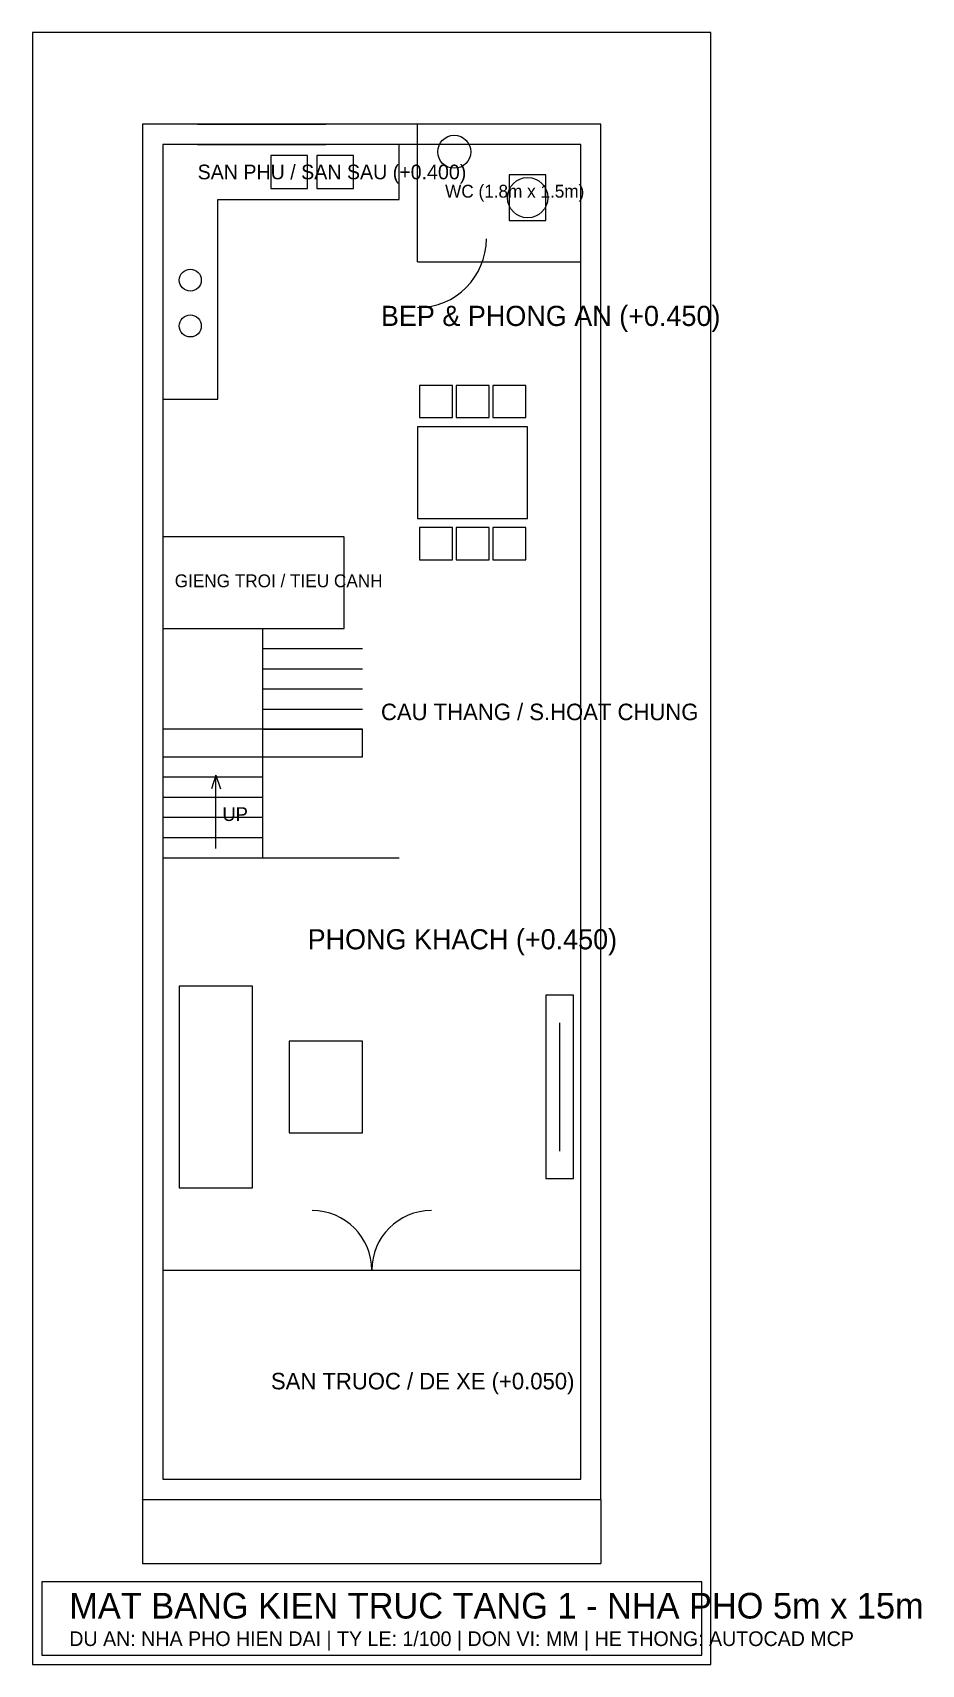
# Model space of a CAD drawing. Header units: metres. Extents: x -1200 to 8496, y -1800 to 16000.
import ezdxf

# ---------------------------------------------------------------- set-up
doc = ezdxf.new("R2010")
doc.units = ezdxf.units.M
doc.linetypes.add('DASHED', pattern=[1.524, 1.27, -0.254])
for name, color, linetype in [('DIMS', 9, 'CONTINUOUS'), ('DOORS', 3, 'CONTINUOUS'), ('FURNITURE', 8, 'CONTINUOUS'), ('STAIRS', 5, 'CONTINUOUS'), ('TEXT', 7, 'CONTINUOUS'), ('TITLE_BLOCK', 7, 'CONTINUOUS'), ('WALL_EXT', 1, 'CONTINUOUS'), ('WALL_INT', 2, 'CONTINUOUS'), ('WINDOWS', 4, 'CONTINUOUS')]:
    doc.layers.add(name, color=color, linetype=linetype)
doc.styles.add('OpenSansCondensed-Light', font='OpenSansCondensed-Light.ttf')
doc.dimstyles.new('EZDXF', dxfattribs={"dimtxt": 0.25, "dimasz": 0.175, "dimexe": 0.375, "dimexo": 0.125, "dimgap": 0.1, "dimtad": 1, "dimlfac": 100, "dimzin": 12, "dimdsep": 46, "dimtxsty": 'OpenSansCondensed-Light', "dimblk": 'ARCHTICK', "dimcen": 2.5, "dimazin": 3, "dimtfac": 0.5, "dimtmove": 2, "dimatfit": 3})

# ---------------------------------------------------------------- blocks, each defined once
blk = doc.blocks.new('_ARCHTICK')
at = {"color": 0, "linetype": 'BYBLOCK', "const_width": 0.15}
blk.add_lwpolyline([(-0.5, -0.5), (0.5, 0.5)], dxfattribs=at)

msp = doc.modelspace()

# ---------------------------------------------------------------- linework, layer by layer
at = {"layer": 'DOORS', "linetype": 'DASHED'}
msp.add_line((1200, 2500), (3800, 2500), dxfattribs=at)
at = {"layer": 'DOORS'}
for centre, radius, start, end in [((3000, 13750), 750, 270, 360), ((1850, 2500), 650, 0, 90), ((3150, 2500), 650, 90, 180)]:
    msp.add_arc(centre, radius, start, end, dxfattribs=at)
at = {"layer": 'FURNITURE'}
msp.add_line((4550, 3800), (4550, 5200), dxfattribs=at)
for points in [[(220, 12000), (820, 12000), (820, 14180), (2800, 14180), (2800, 14780), (220, 14780)], [(1400, 14300), (1800, 14300), (1800, 14660), (1400, 14660)], [(1900, 14300), (2300, 14300), (2300, 14660), (1900, 14660)], [(4000, 13950), (4400, 13950), (4400, 14450), (4000, 14450)], [(3020, 11800), (3380, 11800), (3380, 12150), (3020, 12150)], [(3420, 11800), (3780, 11800), (3780, 12150), (3420, 12150)], [(3820, 11800), (4180, 11800), (4180, 12150), (3820, 12150)], [(3000, 10700), (4200, 10700), (4200, 11700), (3000, 11700)], [(3020, 10250), (3380, 10250), (3380, 10600), (3020, 10600)], [(3420, 10250), (3780, 10250), (3780, 10600), (3420, 10600)], [(3820, 10250), (4180, 10250), (4180, 10600), (3820, 10600)], [(400, 3400), (1200, 3400), (1200, 5600), (400, 5600)], [(4400, 3500), (4700, 3500), (4700, 5500), (4400, 5500)], [(1600, 4000), (2400, 4000), (2400, 5000), (1600, 5000)]]:
    msp.add_lwpolyline(points, close=True, dxfattribs=at)
at = {"layer": 'FURNITURE', "linetype": 'DASHED'}
msp.add_lwpolyline([(220, 9500), (2200, 9500), (2200, 10500), (220, 10500)], close=True, dxfattribs=at)
at = {"layer": 'FURNITURE'}
for centre, radius in [((3400, 14700), 180), ((4200, 14200), 220), ((520, 13300), 120), ((520, 12800), 120)]:
    msp.add_circle(centre, radius, dxfattribs=at)
at = {"layer": 'STAIRS'}
for p, q in [((1310, 7000), (1310, 9500)), ((1310, 9280), (2400, 9280)), ((1310, 9060), (2400, 9060)), ((1310, 8840), (2400, 8840)), ((1310, 8620), (2400, 8620)), ((1310, 8400), (2400, 8400)), ((220, 7880), (1310, 7880)), ((800, 7900), (750, 7750)), ((800, 7100), (800, 7900)), ((800, 7900), (850, 7750)), ((220, 7660), (1310, 7660)), ((220, 7440), (1310, 7440)), ((220, 7220), (1310, 7220)), ((220, 7000), (1310, 7000))]:
    msp.add_line(p, q, dxfattribs=at)
msp.add_lwpolyline([(220, 8100), (2400, 8100), (2400, 8400), (220, 8400)], close=True, dxfattribs=at)
at = {"layer": 'TITLE_BLOCK'}
for points in [[(-1200, -1800), (6200, -1800), (6200, 16000), (-1200, 16000)], [(-1100, -1700), (6100, -1700), (6100, -900), (-1100, -900)]]:
    msp.add_lwpolyline(points, close=True, dxfattribs=at)
at = {"layer": 'WALL_EXT'}
for points in [[(0, 0), (5000, 0), (5000, 15000), (0, 15000)], [(220, 220), (4780, 220), (4780, 14780), (220, 14780)]]:
    msp.add_lwpolyline(points, close=True, dxfattribs=at)
at = {"layer": 'WALL_INT'}
for p, q in [((3000, 13500), (3000, 15000)), ((3000, 13500), (4780, 13500)), ((220, 7000), (2800, 7000)), ((220, 2500), (1200, 2500)), ((3800, 2500), (4780, 2500))]:
    msp.add_line(p, q, dxfattribs=at)
at = {"layer": 'WINDOWS'}
for p, q in [((600, 15000), (2000, 15000)), ((600, 14780), (2000, 14780))]:
    msp.add_line(p, q, dxfattribs=at)

# ---------------------------------------------------------------- texts
at = {"layer": 'TEXT'}
for s, height, p in [('SAN PHU / SAN SAU (+0.400)', 160, (600, 14400)), ('WC (1.8m x 1.5m)', 140, (3300, 14200)), ('BEP & PHONG AN (+0.450)', 220, (2600, 12800)), ('GIENG TROI / TIEU CANH', 140, (350, 9950)), ('CAU THANG / S.HOAT CHUNG', 180, (2600, 8500)), ('UP', 150, (870, 7400)), ('PHONG KHACH (+0.450)', 220, (1800, 6000)), ('SAN TRUOC / DE XE (+0.050)', 180, (1400, 1200))]:
    msp.add_text(s, height=height, dxfattribs=at).set_placement(p)
at = {"layer": 'TITLE_BLOCK'}
for s, height, p in [('MAT BANG KIEN TRUC TANG 1 - NHA PHO 5m x 15m', 280, (-800, -1300)), ('DU AN: NHA PHO HIEN DAI | TY LE: 1/100 | DON VI: MM | HE THONG: AUTOCAD MCP', 160, (-800, -1600))]:
    msp.add_text(s, height=height, dxfattribs=at).set_placement(p)

# ---------------------------------------------------------------- dimensions: what is measured, and where the dimension line sits
at = {"layer": 'DIMS'}
for base, p1, p2, text in [((0, 13500), (0, 13500), (0, 15000), '1500 (San sau/WC)'), ((0, 0), (0, 0), (0, 15000), '15000'), ((0, 9500), (0, 9500), (0, 13500), '4000 (Bep)'), ((0, 7000), (0, 7000), (0, 9500), '2500 (Thang)'), ((0, 2500), (0, 2500), (0, 7000), '4500 (P.Khach)'), ((0, 0), (0, 0), (0, 2500), '2500 (San)'), ((0, -700), (0, 0), (5000, 0), '5000 mm (Mat tien 5m)')]:
    msp.add_linear_dim(base=base, p1=p1, p2=p2, text=text, dimstyle='EZDXF', dxfattribs=at).render()

doc.saveas('drawing.dxf')
